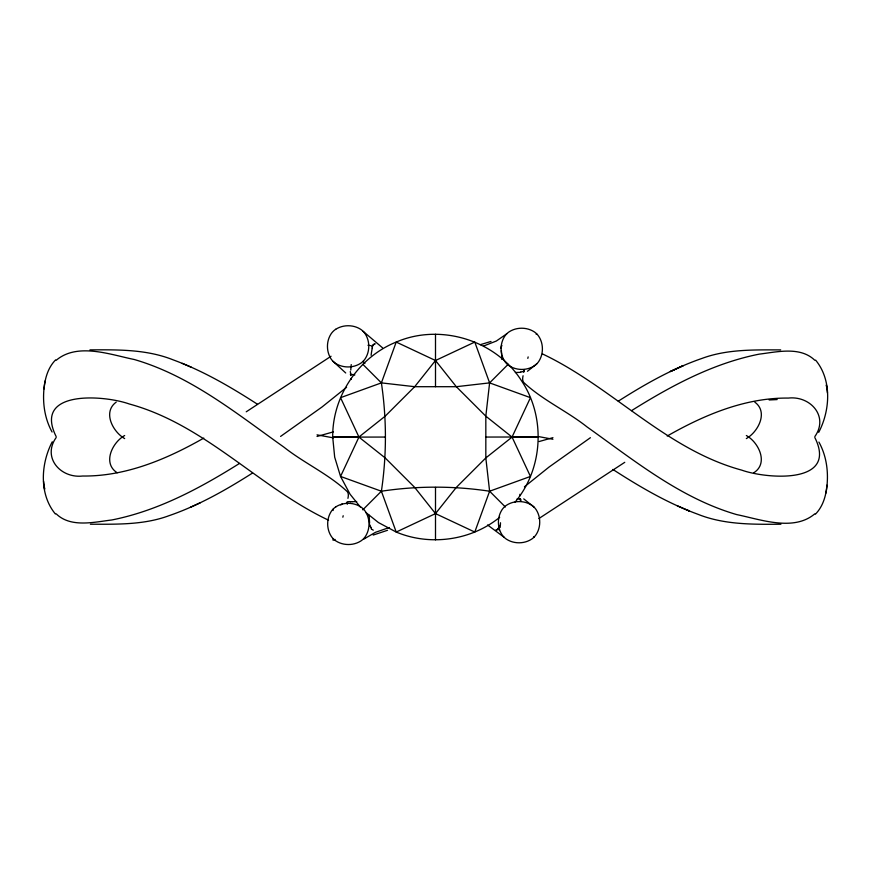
<?xml version="1.0" encoding="UTF-8"?>
<svg xmlns="http://www.w3.org/2000/svg" width="871" height="871" viewBox="0 0 871 871"><rect width="100%" height="100%" fill="white"/><g stroke="black" fill="none" stroke-linecap="round" stroke-linejoin="round"><path stroke-width="1.31" d="M499.66 517.309C471.189 540.521 430.045 546.269 396.218 532.05L381.389 491.222C386.746 455.359 386.746 418.755 381.389 382.881L396.218 342.063C439.964 323.152 495.066 339.875 520.945 379.898C545.975 416.327 543.406 468.511 514.924 502.317M485.833 437.057L485.822 457.928L489.611 491.222L474.782 532.05L435.5 513.607L414.683 487.401L385.178 457.928L358.928 437.1L332.7 437.057C332.319 396.381 358.482 357.252 396.218 342.063L435.5 360.507L456.317 386.702L485.822 416.175L512.072 437.1L530.45 476.448L489.611 491.222C453.78 485.811 417.22 485.811 381.389 491.222L340.55 476.448L334.682 457.166L332.7 437.057L358.928 437.013L385.178 416.175L414.683 386.702L435.5 360.507L474.782 342.063L489.611 382.881L485.822 416.175L485.833 437.057L512.072 437.013L530.45 397.666L489.611 382.881L456.317 386.702L414.683 386.702L381.389 382.881L340.55 397.666L358.928 437.013M55.374 513.977C38.923 494.129 40.785 463.633 52.282 441.76M815.604 360.115C832.088 379.963 830.215 410.491 818.696 432.375M519.889 494.303L519.9 495.751M495.708 530.058L496.927 529.677M498.865 525.246L498.8 526.106M372.2 348.008L372.146 348.781A17.91 2.591 -85.7 0 0 371.1 355.281M498.745 526.726L498.669 527.347M498.735 526.857L498.735 526.792A14.448 1.84 87.2 0 0 498.822 526.247M372.331 346.712L372.255 347.387A14.448 1.796 87.4 0 0 372.211 348.073M44.094 388.956C44.867 378.482 48.036 367.551 55.602 359.908M815.43 514.162C822.975 506.519 826.133 495.61 826.906 485.147M45.063 380.986C41.906 398.156 43.528 416.556 52.075 432.005M825.937 493.128C829.094 475.947 827.472 457.536 818.914 442.087M523.809 372.189L524.135 370.904M347.921 498.343C348.422 496.143 348.727 493.639 347.322 491.68C328.541 474.042 304.142 463.165 283.935 447.161C236.858 413.736 190.684 375.913 134.276 359.505C110.29 354.628 77.345 342.336 56.201 360.278M523.079 375.76C522.567 377.97 522.273 380.464 523.678 382.434C542.459 400.072 566.858 410.949 587.065 426.942C634.142 460.378 680.316 498.201 736.724 514.598C760.71 519.486 793.655 531.778 814.799 513.836M346.865 503.209L347.191 501.925A6.565 5.237 -5.8 0 1 350.305 501.663M363.022 509.644L363.327 509.045A16.952 16.952 0 0 0 360.844 506.944C353.517 502.164 343.316 502.099 335.934 506.791M333.31 508.936L333.081 510.493M333.299 538.888L332.972 540.151L335.095 539.432M56.158 437.547C41.95 457.689 60.654 478.527 82.658 476.023C125.794 476.535 166.938 459.115 203.781 438.091M814.842 436.567C829.05 416.425 810.346 395.576 788.342 398.08C745.206 397.579 704.062 414.999 667.219 436.023M373.126 345.471L373.594 344.916M497.874 528.643L497.406 529.198M362.848 509.785L381.389 491.222M489.611 382.881L508.152 364.328M346.582 387.29L321.965 407.04L280.582 436.415M524.418 486.824L549.035 467.063L590.418 437.699M483.786 345.939L496.339 341.029L506.715 333.822A16.821 16.821 0 0 1 509.35 331.699C516.721 326.995 526.922 327.071 534.25 331.851A16.952 16.952 0 0 1 536.754 333.909A16.919 16.919 0 0 1 538.811 336.413C543.58 343.729 543.602 353.92 538.877 361.258A16.799 16.799 0 0 1 536.754 363.849L527.456 371.286M374.073 344.437L375.292 343.827M116.202 402.119C102.462 412.092 112.827 431.831 124.662 438.592M753.807 472.768C768.777 463.285 758.706 442.392 746.338 435.522M124.662 435.522C112.294 442.392 102.223 463.285 117.193 472.768M746.338 438.592C758.173 431.831 768.538 412.092 754.798 402.119M340.811 504.919L342.14 504.004M335.607 329.369C342.934 324.589 353.136 324.524 360.518 329.216A16.821 16.821 0 0 1 363.131 331.318A16.799 16.799 0 0 1 365.243 333.92C369.979 341.258 369.946 351.449 365.178 358.754A16.919 16.919 0 0 1 363.131 361.269A16.952 16.952 0 0 1 360.616 363.316C353.299 368.106 343.098 368.161 335.716 363.479A16.821 16.821 0 0 1 330.882 358.667C326.287 351.296 326.287 341.214 331.045 333.931A16.919 16.919 0 0 1 335.694 329.282M331.056 356.25L246.243 411.798M538.877 518.561L624.757 462.316M536.166 334.279L536.732 333.92M252.546 473.029C226.144 489.84 198.686 505.474 168.985 515.697C143.867 525.017 116.725 524.233 90.388 524.222M618.279 401.183C644.703 384.351 672.194 368.705 701.917 358.438C727.089 349.086 754.297 349.881 780.688 349.892M239.449 463.459C199.982 488.217 157.967 510.82 111.847 519.965C93.948 522.143 70.649 527.946 56.201 513.836M631.551 410.655C671.018 385.897 713.033 363.283 759.153 354.149C777.052 351.971 800.351 346.157 814.799 360.278M363.664 539.193L375.401 532.344L389.402 527.478M190.455 507.26L200.406 502.698M373.18 535.066L387.551 530.276M491.037 341.432L480.346 344.666M333.408 431.864L317.033 436.458M539.062 441.553L552.933 437.656M769.147 399.963L777.182 399.571M520.727 372.32L515.382 372.516M350.273 501.783L352.167 501.718M356.718 501.544L352.417 501.718M89.953 349.881C117.977 349.696 146.927 349.271 173.416 359.963C203.259 370.904 230.837 387.062 257.468 404.242M780.906 524.222C753.001 524.418 724.193 524.832 697.823 514.238C667.643 503.198 639.782 486.824 612.879 469.447M385.167 437.057L358.928 437.1L340.55 476.448L350.055 494.216L360.311 506.987M512.072 437.013L538.3 437.057L512.072 437.1L485.822 457.928L456.317 487.401L435.5 513.607L396.218 532.05L378.439 522.556L365.657 512.322M354.856 374.922L353.953 374.9M367.965 345.254L369.696 345.428M317.033 434.847L333.43 437.873M552.933 439.256L539.051 436.676M373.3 530.156L372.255 529.622M191.413 367.279L182.181 363.327M686.304 509.687L689.244 510.95L677.3 505.822M533.575 536.83L534.065 537.102A16.919 16.919 0 0 0 536.133 534.598C540.88 527.325 540.924 517.2 536.275 509.873A16.799 16.799 0 0 0 534.086 507.162L523.732 498.865M542.426 353.909C612.28 386.996 665.912 449.512 741.754 470.144C766.556 478.963 838.425 484.766 814.842 437.547M328.563 520.205C258.72 487.107 205.088 424.591 129.246 403.97C104.444 395.151 32.575 389.348 56.158 436.567M534.086 537.113A16.952 16.952 0 0 1 531.571 539.171C524.255 543.95 514.053 544.016 506.672 539.323A16.821 16.821 0 0 1 504.059 537.211L487.586 524.984M371.819 529.296L371.1 528.664M382.511 347.801L363.142 331.339M345.711 372.973L333.125 361.389M362.848 364.328L381.389 382.881M489.611 491.222L505.365 506.998M363.142 361.28L364.884 363.501M520.368 500.4L520.183 499.475M350.632 373.713L350.817 374.639M826.982 389.283L826.361 384.862L827.45 392.995M369.925 526.247L369.729 524.603M44.018 484.831L44.639 489.252L43.55 481.119M501.369 350.621L501.62 354.225M369.598 523.09L369.141 515.175M501.674 355.139L501.87 359.418M351.1 378.362L351.122 379.462M435.5 334.257L435.5 386.724M435.5 487.39L435.5 539.857M363.349 509.002A16.919 16.919 0 0 1 365.406 511.506C370.175 518.822 370.197 529.013 365.472 536.351A16.799 16.799 0 0 1 363.349 538.942A16.821 16.821 0 0 1 360.736 541.054C353.354 545.747 343.152 545.671 335.836 540.902A16.952 16.952 0 0 1 333.321 538.844A16.919 16.919 0 0 1 331.274 536.329C326.505 529.024 326.473 518.833 331.198 511.495A16.799 16.799 0 0 1 336.032 506.693M364.557 538.507A76.92 1.535 -37.9 0 1 365.395 537.734M536.754 363.849A16.821 16.821 0 0 1 534.141 365.962C526.77 370.654 516.568 370.578 509.241 365.809A16.952 16.952 0 0 1 506.737 363.751A16.919 16.919 0 0 1 504.679 361.236C499.91 353.931 499.878 343.74 504.614 336.402A16.799 16.799 0 0 1 506.737 333.8M534.086 507.162A16.821 16.821 0 0 0 531.473 505.06C524.092 500.368 513.89 500.433 506.563 505.213A16.952 16.952 0 0 0 504.059 507.27A16.919 16.919 0 0 0 502.001 509.775C497.232 517.091 497.21 527.282 501.936 534.62A16.799 16.799 0 0 0 504.059 537.211M500.673 347.758A27.807 4.845 76.1 0 1 501.119 348.509M501.119 346.299A4.42 2.471 -9.4 0 1 502.044 345.765M524.44 369.565A15.155 3.223 -85.1 0 1 524.124 370.785M523.515 371.503A6.565 4.529 -7.5 0 1 520.836 371.797M371.296 527.88A53.305 5.15 59.1 0 1 370.73 527.325M370.85 527.151A27.807 4.845 76.1 0 1 370.099 525.964M343.185 515.73A41.623 0.642 -76.3 0 1 342.847 517.2M347.257 504.276A20.207 1.677 -86.4 0 1 347.529 502.48M346.527 503.1A15.155 3.528 -86.1 0 1 346.745 502.415M527.815 358.384A41.623 0.642 -76.3 0 1 528.153 356.903M523.743 369.837A20.207 1.677 -86.4 0 1 523.471 371.634M498.506 529.176A25.782 5.106 -86.7 0 1 497.918 528.349M500.487 522.752A17.91 2.461 86.7 0 1 500.128 527.499M499.377 530.493A17.91 2.461 86.7 0 1 499.301 530.624M517.004 499.018A6.206 5.237 5.3 0 1 520.129 499.279M520.477 498.985A14.088 2.548 87 0 1 520.912 500.673M496.916 530.243A50.268 4.17 -65.7 0 1 496.884 529.764M372.494 344.938A25.782 5.106 -86.7 0 1 373.082 345.765M374.084 343.871A50.268 4.17 -65.7 0 1 374.116 344.339M520.041 499.453A18.585 1.796 -86 0 1 520.194 498.778M520.227 498.604A43.343 2.254 78.4 0 1 520.629 499.943M350.763 370.11A19.238 1.873 -83.1 0 1 351.231 364.59M350.665 373.398A14.088 2.123 85.4 0 1 350.294 371.558M350.959 374.661A18.585 1.796 -86 0 1 350.806 375.325M350.773 375.51A43.343 2.254 78.4 0 1 350.371 374.171M353.876 374.574A6.206 4.671 5.6 0 1 351.078 374.323M370.665 345.591A3.887 2.526 4 0 1 372.091 346.386M680.305 366.952L670.311 371.547L683.136 365.7L680.305 366.952"/></g></svg>
